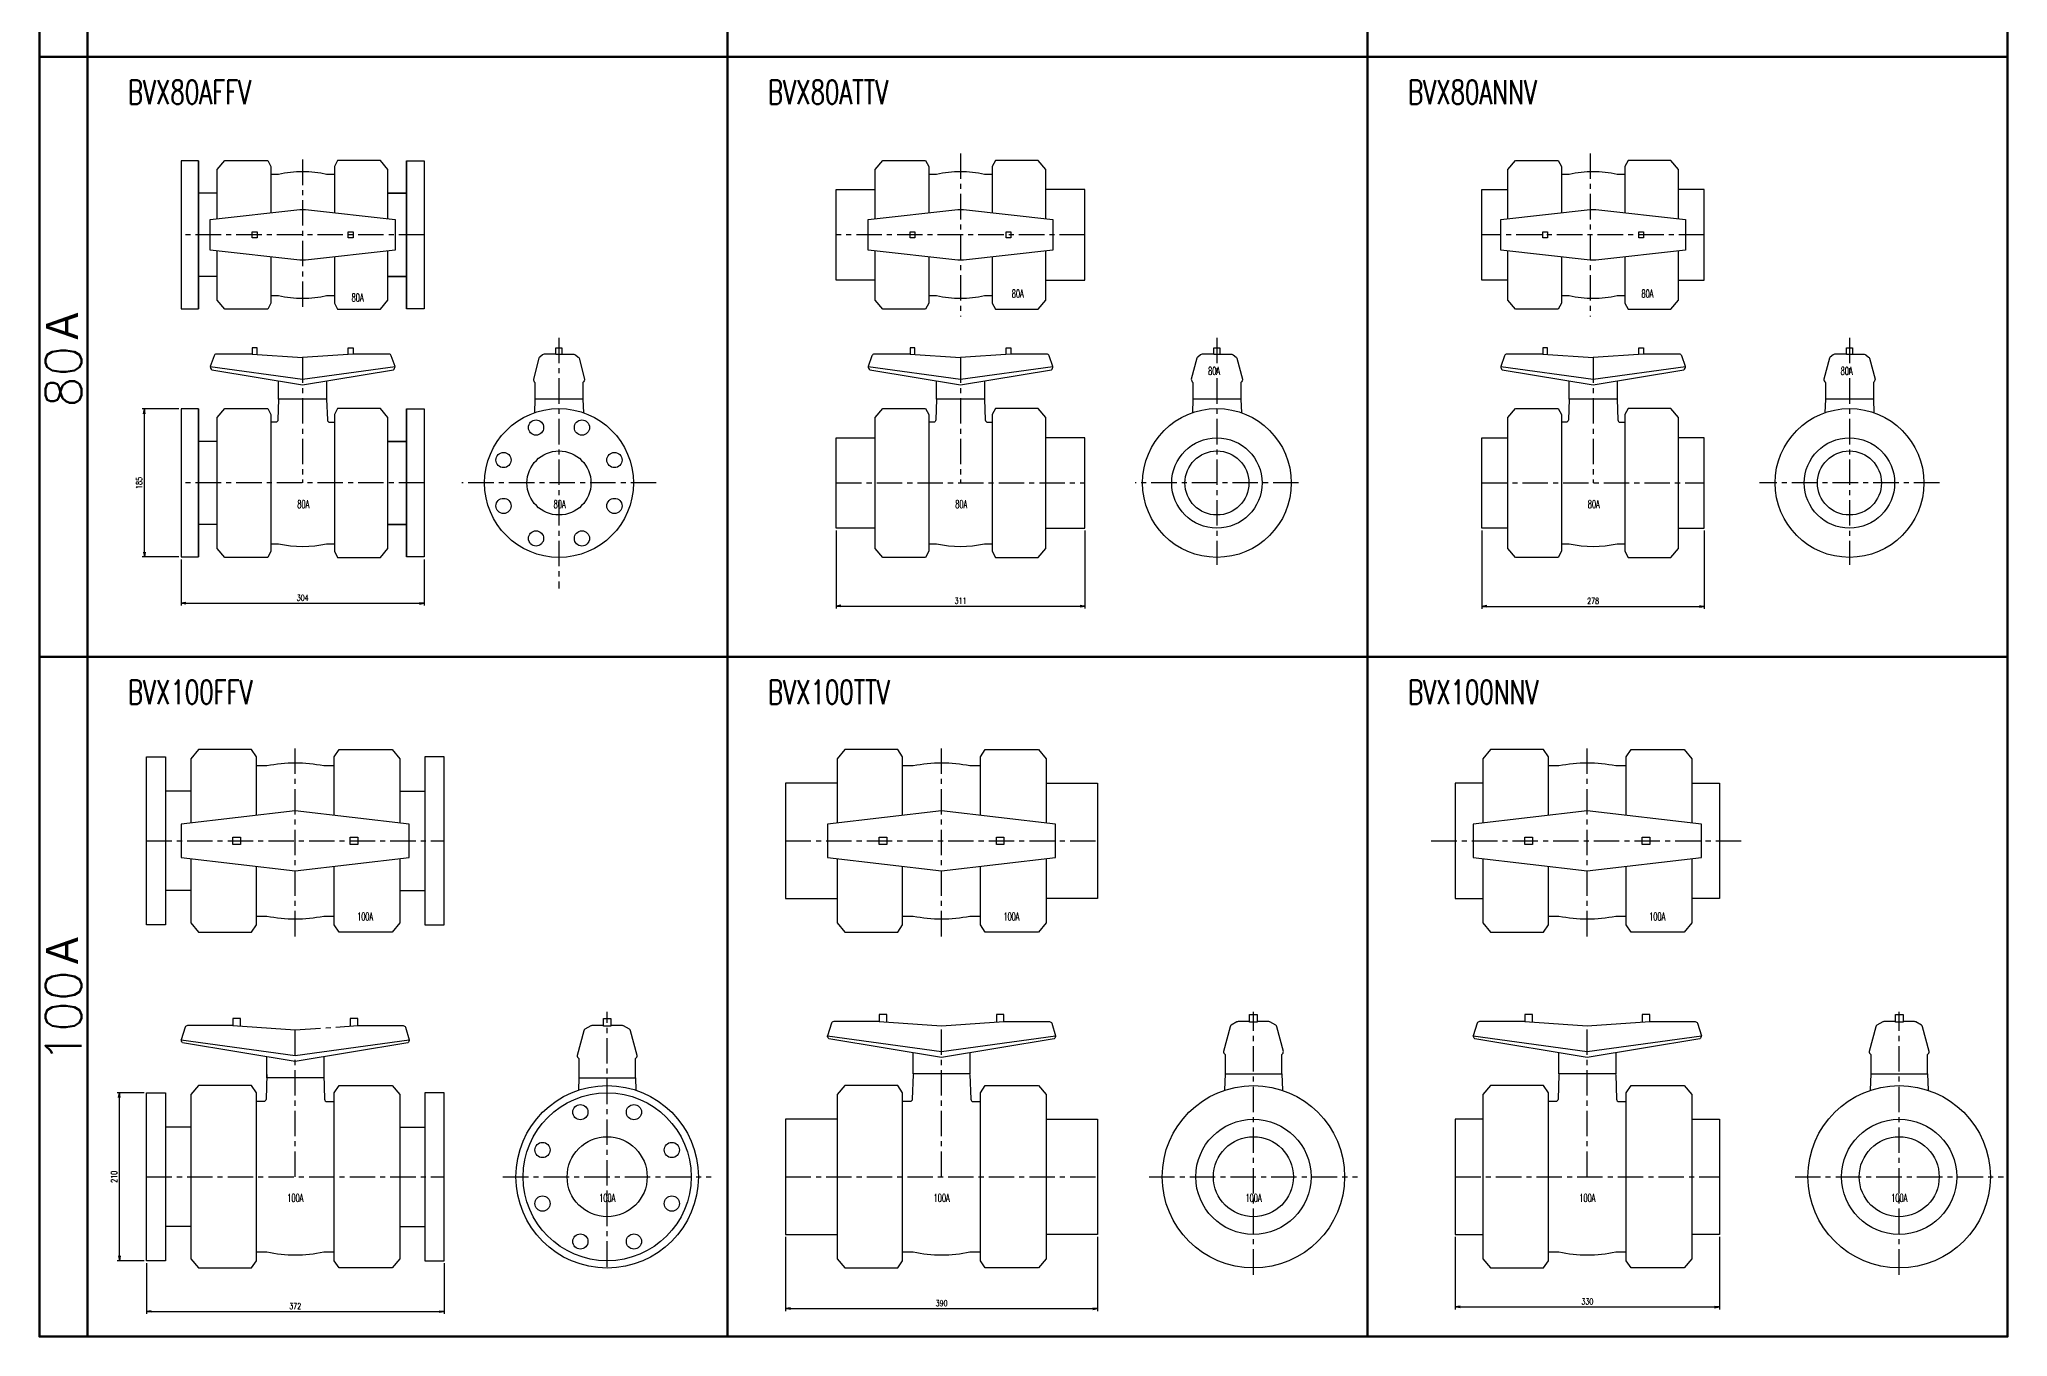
# Model space of a CAD drawing. Header units: millimetres. Extents: x 1711 to 90196, y -23291 to 8516.
# Drawn here: x 1711 to 4171, y -18404 to -16782 of the extents above; entities that cross this region are included whole.
import ezdxf

# ---------------------------------------------------------------- set-up
doc = ezdxf.new("R2010")
doc.units = ezdxf.units.MM
doc.header["$PDMODE"] = 35
doc.linetypes.add('CENTER', pattern=[50.8, 31.75, -6.35, 6.35, -6.35])
for name, color, linetype in [('CEN', 2, 'CENTER'), ('寸法', 2, 'Continuous'), ('配管-CVP', 4, 'Continuous')]:
    doc.layers.add(name, color=color, linetype=linetype)
doc.layers.add('line', color=153, linetype='Continuous', lineweight=50)
doc.styles.add('kpk', font='romans.shx', dxfattribs={"width": 0.7, "bigfont": 'extfont2.shx'})
doc.styles.get("Standard").update_dxf_attribs({"font": 'romans.shx', "bigfont": 'extfont.shx'})
doc.dimstyles.new('KPK-3', dxfattribs={"dimscale": 3, "dimtxt": 2.5, "dimasz": 2, "dimexe": 1, "dimexo": 1, "dimgap": 1, "dimtad": 3, "dimdec": 1, "dimdsep": 46, "dimtxsty": 'kpk', "dimblk": 'OPEN', "dimcen": 2.5, "dimclrd": 2, "dimclre": 2, "dimclrt": 4, "dimadec": 1, "dimazin": 2, "dimtfac": 1, "dimtdec": 1, "dimtmove": 0, "dimatfit": 2, "dimldrblk": 'OPEN', "dimfxl": 0, "dimlwd": -1, "dimlwe": -1, "dimarcsym": 0})

# ---------------------------------------------------------------- blocks, each defined once
blk = doc.blocks.new('_Open')
at = {"color": 0, "linetype": 'ByBlock', "lineweight": -2}
for p, q in [((-1, 0.17), (0, 0)), ((-1, -0.17), (0, 0)), ((0, 0), (-1, 0))]:
    blk.add_line(p, q, dxfattribs=at)
blk = doc.blocks.new('*D3319')
at = {"layer": 'Defpoints', "color": 0, "transparency": 16777216}
for p in [(1842, -17243.9), (1887.8, -17243.9), (1887.8, -17428.9)]:
    blk.add_point(p, dxfattribs=at)
at = {"layer": '寸法', "color": 2, "transparency": 16777216}
for p, q in [((1884.8, -17243.9), (1839, -17243.9)), ((1842, -17422.9), (1842, -17249.9)), ((1884.8, -17428.9), (1839, -17428.9))]:
    blk.add_line(p, q, dxfattribs=at)
at = {"layer": '寸法', "color": 2, "transparency": 16777216, "xscale": 6, "yscale": 6, "zscale": 6}
for p, rotation in [((1842, -17243.9), 90), ((1842, -17428.9), 270)]:
    blk.add_blockref('_Open', p, dxfattribs=dict(at, rotation=rotation))
at = {"layer": '寸法', "color": 4, "transparency": 16777216, "insert": (1835.3, -17336.4), "char_height": 7.5, "attachment_point": 5, "rotation": 90, "style": 'kpk', "bg_fill": 3, "box_fill_scale": 1.1, "bg_fill_color": 256, "bg_fill_true_color": 13158600, "bg_fill_transparency": 0}
blk.add_mtext('185', dxfattribs=at)
blk = doc.blocks.new('*D3320')
at = {"layer": 'Defpoints', "color": 0, "transparency": 16777216}
for p in [(1844.5, -18308.8), (2216.5, -18308.8), (2216.5, -18372.2)]:
    blk.add_point(p, dxfattribs=at)
at = {"layer": '寸法', "color": 2, "transparency": 16777216}
for p, q in [((1844.5, -18311.8), (1844.5, -18375.2)), ((2216.5, -18311.8), (2216.5, -18375.2)), ((1850.5, -18372.2), (2210.5, -18372.2))]:
    blk.add_line(p, q, dxfattribs=at)
at = {"layer": '寸法', "color": 2, "transparency": 16777216, "xscale": 6, "yscale": 6, "zscale": 6, "rotation": 180}
blk.add_blockref('_Open', (1844.5, -18372.2), dxfattribs=at)
at = {"layer": '寸法', "color": 2, "transparency": 16777216, "xscale": 6, "yscale": 6, "zscale": 6}
blk.add_blockref('_Open', (2216.5, -18372.2), dxfattribs=at)
at = {"layer": '寸法', "color": 4, "transparency": 16777216, "insert": (2030.5, -18365.4), "char_height": 7.5, "attachment_point": 5, "style": 'kpk', "bg_fill": 3, "box_fill_scale": 1.1, "bg_fill_color": 256, "bg_fill_true_color": 13158600, "bg_fill_transparency": 0}
blk.add_mtext('372', dxfattribs=at)
blk = doc.blocks.new('*D3321')
at = {"layer": 'Defpoints', "color": 0, "transparency": 16777216}
for p in [(1810.8, -18098.8), (1844.5, -18098.8), (1844.5, -18308.8)]:
    blk.add_point(p, dxfattribs=at)
at = {"layer": '寸法', "color": 2, "transparency": 16777216}
for p, q in [((1841.5, -18098.8), (1807.8, -18098.8)), ((1810.8, -18302.8), (1810.8, -18104.8)), ((1841.5, -18308.8), (1807.8, -18308.8))]:
    blk.add_line(p, q, dxfattribs=at)
at = {"layer": '寸法', "color": 2, "transparency": 16777216, "xscale": 6, "yscale": 6, "zscale": 6}
for p, rotation in [((1810.8, -18098.8), 90), ((1810.8, -18308.8), 270)]:
    blk.add_blockref('_Open', p, dxfattribs=dict(at, rotation=rotation))
at = {"layer": '寸法', "color": 4, "transparency": 16777216, "insert": (1804, -18203.8), "char_height": 7.5, "attachment_point": 5, "rotation": 90, "style": 'kpk', "bg_fill": 3, "box_fill_scale": 1.1, "bg_fill_color": 256, "bg_fill_true_color": 13158600, "bg_fill_transparency": 0}
blk.add_mtext('210', dxfattribs=at)
blk = doc.blocks.new('*D3329')
at = {"layer": 'Defpoints', "color": 0, "transparency": 16777216}
for p in [(2706.5, -17392.9), (3017.5, -17392.9), (3017.5, -17490.3)]:
    blk.add_point(p, dxfattribs=at)
at = {"layer": '寸法', "color": 2, "transparency": 16777216}
for p, q in [((2706.5, -17395.9), (2706.5, -17493.3)), ((3017.5, -17395.9), (3017.5, -17493.3)), ((2712.5, -17490.3), (3011.5, -17490.3))]:
    blk.add_line(p, q, dxfattribs=at)
at = {"layer": '寸法', "color": 2, "transparency": 16777216, "xscale": 6, "yscale": 6, "zscale": 6, "rotation": 180}
blk.add_blockref('_Open', (2706.5, -17490.3), dxfattribs=at)
at = {"layer": '寸法', "color": 2, "transparency": 16777216, "xscale": 6, "yscale": 6, "zscale": 6}
blk.add_blockref('_Open', (3017.5, -17490.3), dxfattribs=at)
at = {"layer": '寸法', "color": 4, "transparency": 16777216, "insert": (2862, -17483.6), "char_height": 7.5, "attachment_point": 5, "style": 'kpk', "bg_fill": 3, "box_fill_scale": 1.1, "bg_fill_color": 256, "bg_fill_true_color": 13158600, "bg_fill_transparency": 0}
blk.add_mtext('311', dxfattribs=at)
blk = doc.blocks.new('*D3330')
at = {"layer": 'Defpoints', "color": 0, "transparency": 16777216}
for p in [(2643.3, -18275.8), (3033.3, -18275.8), (3033.3, -18368.6)]:
    blk.add_point(p, dxfattribs=at)
at = {"layer": '寸法', "color": 2, "transparency": 16777216}
for p, q in [((2643.3, -18278.8), (2643.3, -18371.6)), ((3033.3, -18278.8), (3033.3, -18371.6)), ((2649.3, -18368.6), (3027.3, -18368.6))]:
    blk.add_line(p, q, dxfattribs=at)
at = {"layer": '寸法', "color": 2, "transparency": 16777216, "xscale": 6, "yscale": 6, "zscale": 6, "rotation": 180}
blk.add_blockref('_Open', (2643.3, -18368.6), dxfattribs=at)
at = {"layer": '寸法', "color": 2, "transparency": 16777216, "xscale": 6, "yscale": 6, "zscale": 6}
blk.add_blockref('_Open', (3033.3, -18368.6), dxfattribs=at)
at = {"layer": '寸法', "color": 4, "transparency": 16777216, "insert": (2838.3, -18361.9), "char_height": 7.5, "attachment_point": 5, "style": 'kpk', "bg_fill": 3, "box_fill_scale": 1.1, "bg_fill_color": 256, "bg_fill_true_color": 13158600, "bg_fill_transparency": 0}
blk.add_mtext('390', dxfattribs=at)
blk = doc.blocks.new('*D3338')
at = {"layer": 'Defpoints', "color": 0, "transparency": 16777216}
for p in [(3513.6, -17392.9), (3791.6, -17392.9), (3791.6, -17490.7)]:
    blk.add_point(p, dxfattribs=at)
at = {"layer": '寸法', "color": 2, "transparency": 16777216}
for p, q in [((3513.6, -17395.9), (3513.6, -17493.7)), ((3791.6, -17395.9), (3791.6, -17493.7)), ((3519.6, -17490.7), (3785.6, -17490.7))]:
    blk.add_line(p, q, dxfattribs=at)
at = {"layer": '寸法', "color": 2, "transparency": 16777216, "xscale": 6, "yscale": 6, "zscale": 6, "rotation": 180}
blk.add_blockref('_Open', (3513.6, -17490.7), dxfattribs=at)
at = {"layer": '寸法', "color": 2, "transparency": 16777216, "xscale": 6, "yscale": 6, "zscale": 6}
blk.add_blockref('_Open', (3791.6, -17490.7), dxfattribs=at)
at = {"layer": '寸法', "color": 4, "transparency": 16777216, "insert": (3652.6, -17483.9), "char_height": 7.5, "attachment_point": 5, "style": 'kpk', "bg_fill": 3, "box_fill_scale": 1.1, "bg_fill_color": 256, "bg_fill_true_color": 13158600, "bg_fill_transparency": 0}
blk.add_mtext('278', dxfattribs=at)
blk = doc.blocks.new('*D3339')
at = {"layer": 'Defpoints', "color": 0, "transparency": 16777216}
for p in [(3480.4, -18275.8), (3810.4, -18275.8), (3810.4, -18366.5)]:
    blk.add_point(p, dxfattribs=at)
at = {"layer": '寸法', "color": 2, "transparency": 16777216}
for p, q in [((3480.4, -18278.8), (3480.4, -18369.5)), ((3810.4, -18278.8), (3810.4, -18369.5)), ((3486.4, -18366.5), (3804.4, -18366.5))]:
    blk.add_line(p, q, dxfattribs=at)
at = {"layer": '寸法', "color": 2, "transparency": 16777216, "xscale": 6, "yscale": 6, "zscale": 6, "rotation": 180}
blk.add_blockref('_Open', (3480.4, -18366.5), dxfattribs=at)
at = {"layer": '寸法', "color": 2, "transparency": 16777216, "xscale": 6, "yscale": 6, "zscale": 6}
blk.add_blockref('_Open', (3810.4, -18366.5), dxfattribs=at)
at = {"layer": '寸法', "color": 4, "transparency": 16777216, "insert": (3645.4, -18359.7), "char_height": 7.5, "attachment_point": 5, "style": 'kpk', "bg_fill": 3, "box_fill_scale": 1.1, "bg_fill_color": 256, "bg_fill_true_color": 13158600, "bg_fill_transparency": 0}
blk.add_mtext('330', dxfattribs=at)
blk = doc.blocks.new('A$Cd67566da')
at = {"layer": 'line'}
for p, q in [((60, 0), (60, -6710)), ((860, -100), (860, -6710)), ((1660, -100), (1660, -6710)), ((0, -5110), (2460, -5110)), ((0, -5860), (2460, -5860))]:
    blk.add_line(p, q, dxfattribs=at)
blk.add_lwpolyline([(0, 0), (2460, 0), (2460, -6710), (0, -6710), (0, 0), (60, -160)], dxfattribs=at)
at = {"layer": 'line', "char_height": 30, "attachment_point": 4}
for s, insert in [('{\\W0.7;BVX80AFFV}', (110.7, -5154.1)), ('{\\W0.7;BVX80ATTV}', (910.7, -5154.1)), ('{\\W0.7;BVX80ANNV}', (1710.7, -5154.1)), ('{\\W0.7;BVX100FFV}', (110.7, -5904.1)), ('{\\W0.7;BVX100TTV}', (910.7, -5904.1)), ('{\\W0.7;BVX100NNV}', (1710.7, -5904.1))]:
    blk.add_mtext(s, dxfattribs=dict(at, insert=insert))
at = {"layer": 'line', "char_height": 45, "attachment_point": 5, "rotation": 90}
for s, insert in [('80Ａ', (30, -5485)), ('100Ａ', (30, -6285))]:
    blk.add_mtext(s, dxfattribs=dict(at, insert=insert))
blk = doc.blocks.new('*D3173')
at = {"layer": 'Defpoints', "color": 0, "linetype": 'ByBlock', "transparency": 16777216}
for p in [(1887.8, -17428.9), (2191.8, -17428.9), (2191.8, -17486.7)]:
    blk.add_point(p, dxfattribs=at)
at = {"layer": '寸法', "color": 2, "transparency": 16777216}
for p, q in [((1887.8, -17431.9), (1887.8, -17489.7)), ((2191.8, -17431.9), (2191.8, -17489.7)), ((1893.8, -17486.7), (2185.8, -17486.7))]:
    blk.add_line(p, q, dxfattribs=at)
at = {"layer": '寸法', "color": 2, "linetype": 'ByBlock', "transparency": 16777216, "xscale": 6, "yscale": 6, "zscale": 6, "rotation": 180}
blk.add_blockref('_Open', (1887.8, -17486.7), dxfattribs=at)
at = {"layer": '寸法', "color": 2, "linetype": 'ByBlock', "transparency": 16777216, "xscale": 6, "yscale": 6, "zscale": 6}
blk.add_blockref('_Open', (2191.8, -17486.7), dxfattribs=at)
at = {"layer": '寸法', "color": 4, "linetype": 'ByBlock', "transparency": 16777216, "insert": (2039.8, -17479.9), "char_height": 7.5, "attachment_point": 5, "style": 'kpk', "bg_fill": 3, "box_fill_scale": 1.1, "bg_fill_color": 256, "bg_fill_true_color": 13158600, "bg_fill_transparency": 0}
blk.add_mtext('304', dxfattribs=at)

msp = doc.modelspace()

# ---------------------------------------------------------------- linework, layer by layer
at = {"layer": 'CEN'}
for p, q in [((2862.0485, -16924.2927), (2862.0485, -17128.1327)), ((3649.0191, -16924.2927), (3649.0191, -17128.1327)), ((2039.753, -16932.1327), (2039.753, -17120.2927)), ((2191.753, -17026.2127), (1887.753, -17026.2127)), ((3017.5485, -17026.2127), (2706.5485, -17026.2127)), ((3791.5982, -17026.2127), (3513.5982, -17026.2127)), ((2360.1319, -17154.7554), (2360.1319, -17468.3554)), ((3182.4274, -17154.7554), (3182.4274, -17438.8897)), ((3972.9771, -17154.7554), (3972.9771, -17438.8897)), ((2039.753, -17179.6148), (2039.753, -17336.4148)), ((2862.0485, -17179.6148), (2862.0485, -17336.4148)), ((3652.5982, -17179.6148), (3652.5982, -17336.4148)), ((2191.753, -17336.4148), (1887.753, -17336.4148)), ((2481.7319, -17336.4148), (2238.5319, -17336.4148)), ((2706.5485, -17336.4148), (3017.5485, -17336.4148)), ((3284.5714, -17336.4148), (3080.2834, -17336.4148)), ((3513.5982, -17336.4148), (3791.5982, -17336.4148)), ((4085.3355, -17336.4148), (3860.6187, -17336.4148)), ((2030.5351, -17903.2166), (2030.5351, -17664.3228)), ((2838.2757, -17903.2166), (2838.2757, -17664.3228)), ((3645.3714, -17903.2166), (3645.3714, -17664.3228)), ((1844.5351, -17783.7697), (2216.5351, -17783.7697)), ((2643.2757, -17783.7697), (3033.2757, -17783.7697)), ((3450.3714, -17783.7697), (3840.3714, -17783.7697)), ((2420.3305, -18316.1551), (2420.3305, -17997.3906)), ((3228.0712, -18326.1551), (3228.0712, -17997.3906)), ((4035.1668, -18326.1551), (4035.1668, -17997.3906)), ((2838.2757, -18203.7697), (2838.2757, -18014.9641)), ((3645.3714, -18203.7697), (3645.3714, -18014.9641)), ((1844.5351, -18203.7697), (2216.5351, -18203.7697)), ((2290.1305, -18203.7697), (2550.5305, -18203.7697)), ((2643.2757, -18203.7697), (3033.2757, -18203.7697)), ((3097.8712, -18203.7697), (3358.2712, -18203.7697)), ((3480.3714, -18203.7697), (3810.3714, -18203.7697)), ((3904.9668, -18203.7697), (4165.3668, -18203.7697))]:
    msp.add_line(p, q, dxfattribs=at)
msp.add_lwpolyline([(2030.5351, -18203.7697), (2030.5351, -18020.0052), (2108.5351, -18014.8108), (2108.5351, -18005.8108), (2099.0351, -18005.8108), (2099.0351, -18015.4435)], dxfattribs=at)
at = {"layer": '配管-CVP', "color": 0, "linetype": 'ByBlock'}
for p, q in [((1982.753, -17167.4148), (1976.753, -17167.4148)), ((1976.753, -17167.4148), (1976.753, -17175.4148)), ((1982.753, -17175.8148), (1982.753, -17167.4148)), ((2805.0485, -17167.4148), (2799.0485, -17167.4148)), ((2799.0485, -17167.4148), (2799.0485, -17175.4148)), ((2805.0485, -17175.8148), (2805.0485, -17167.4148)), ((3595.5982, -17167.4148), (3589.5982, -17167.4148)), ((3589.5982, -17167.4148), (3589.5982, -17175.4148)), ((3595.5982, -17175.8148), (3595.5982, -17167.4148)), ((1976.753, -17175.4148), (2039.753, -17179.6148)), ((2799.0485, -17175.4148), (2862.0485, -17179.6148)), ((3589.5982, -17175.4148), (3652.5982, -17179.6148)), ((2916.2757, -18000.7697), (2906.7757, -18000.7697)), ((2906.7757, -18000.7697), (2906.7757, -18010.4023)), ((2916.2757, -18009.7697), (2916.2757, -18000.7697)), ((3723.3714, -18000.7697), (3713.8714, -18000.7697)), ((3713.8714, -18000.7697), (3713.8714, -18010.4023)), ((3723.3714, -18009.7697), (3723.3714, -18000.7697)), ((2838.2757, -18014.9641), (2916.2757, -18009.7697)), ((3645.3714, -18014.9641), (3723.3714, -18009.7697))]:
    msp.add_line(p, q, dxfattribs=at)
for points in [[(1909.753, -16933.7127), (1909.753, -17118.7127), (1909.753, -16933.7127), (1887.753, -16933.7127), (1887.753, -17118.7127), (1909.753, -17118.7127)], [(1933.103, -17006.2166), (1933.103, -16944.4792), (1942.6325, -16933.2127), (1996.103, -16933.2127), (2000.103, -16940.7752), (2000.103, -16998.6755)], [(2146.403, -17006.2166), (2146.403, -16944.4792), (2136.8735, -16933.2127), (2083.403, -16933.2127), (2079.403, -16940.7752), (2079.403, -16998.6755)], [(2169.753, -16933.7127), (2169.753, -17118.7127), (2169.753, -16933.7127), (2191.753, -16933.7127), (2191.753, -17118.7127), (2169.753, -17118.7127)], [(2755.3985, -17006.2166), (2755.3985, -16944.4792), (2764.928, -16933.2127), (2818.3985, -16933.2127), (2822.3985, -16940.7752), (2822.3985, -16998.6755)], [(2968.6985, -17006.2166), (2968.6985, -16944.4792), (2959.169, -16933.2127), (2905.6985, -16933.2127), (2901.6985, -16940.7752), (2901.6985, -16998.6755)], [(3545.9482, -17006.2166), (3545.9482, -16944.4792), (3555.4777, -16933.2127), (3608.9482, -16933.2127), (3612.9482, -16940.7752), (3612.9482, -16998.6755)], [(3759.2482, -17006.2166), (3759.2482, -16944.4792), (3749.7187, -16933.2127), (3696.2482, -16933.2127), (3692.2482, -16940.7752), (3692.2482, -16998.6755)], [(2755.0485, -17082.7127), (2706.5485, -17082.7127), (2706.5485, -16969.7127), (2755.0485, -16969.7127)], [(2969.0485, -17082.7127), (3017.5485, -17082.7127), (3017.5485, -16969.7127), (2969.0485, -16969.7127)], [(3545.5982, -17082.7127), (3513.5982, -17082.7127), (3513.5982, -16969.7127), (3545.5982, -16969.7127)], [(3759.5982, -17082.7127), (3791.5982, -17082.7127), (3791.5982, -16969.7127), (3759.5982, -16969.7127)], [(1933.103, -16974.2127), (1909.753, -16974.2127)], [(2000.103, -17053.7499), (2000.103, -17111.6502), (1996.103, -17119.2127), (1942.6325, -17119.2127), (1933.103, -17107.9462), (1933.103, -17046.2088)], [(2079.403, -17053.7499), (2079.403, -17111.6502), (2083.403, -17119.2127), (2136.8735, -17119.2127), (2146.403, -17107.9462), (2146.403, -17046.2088)], [(2822.3985, -17053.7499), (2822.3985, -17111.6502), (2818.3985, -17119.2127), (2764.928, -17119.2127), (2755.3985, -17107.9462), (2755.3985, -17046.2088)], [(2901.6985, -17053.7499), (2901.6985, -17111.6502), (2905.6985, -17119.2127), (2959.169, -17119.2127), (2968.6985, -17107.9462), (2968.6985, -17046.2088)], [(3612.9482, -17053.7499), (3612.9482, -17111.6502), (3608.9482, -17119.2127), (3555.4777, -17119.2127), (3545.9482, -17107.9462), (3545.9482, -17046.2088)], [(3692.2482, -17053.7499), (3692.2482, -17111.6502), (3696.2482, -17119.2127), (3749.7187, -17119.2127), (3759.2482, -17107.9462), (3759.2482, -17046.2088)], [(1933.103, -17078.2127), (1909.753, -17078.2127)], [(2096.753, -17175.8148), (2096.753, -17167.4148), (2102.753, -17167.4148), (2102.753, -17175.4148)], [(2919.0485, -17175.8148), (2919.0485, -17167.4148), (2925.0485, -17167.4148), (2925.0485, -17175.4148)], [(3709.5982, -17175.8148), (3709.5982, -17167.4148), (3715.5982, -17167.4148), (3715.5982, -17175.4148)], [(1924.253, -17190.8095), (2039.753, -17206.6148), (2155.253, -17190.8095)], [(2746.5485, -17190.8095), (2862.0485, -17206.6148), (2977.5485, -17190.8095)], [(3537.0982, -17190.8095), (3652.5982, -17206.6148), (3768.0982, -17190.8095)], [(2069.753, -17208.7291), (2069.753, -17231.6148), (2009.753, -17231.6148), (2009.753, -17208.7291)], [(2892.0485, -17208.7291), (2892.0485, -17231.6148), (2832.0485, -17231.6148), (2832.0485, -17208.7291)], [(3682.5982, -17208.7291), (3682.5982, -17231.6148), (3622.5982, -17231.6148), (3622.5982, -17208.7291)], [(1909.753, -17243.9148), (1909.753, -17428.9148), (1909.753, -17243.9148), (1887.753, -17243.9148), (1887.753, -17428.9148), (1909.753, -17428.9148)], [(2169.753, -17243.9148), (2169.753, -17428.9148), (2169.753, -17243.9148), (2191.753, -17243.9148), (2191.753, -17428.9148), (2169.753, -17428.9148)], [(2390.1319, -17231.6148), (2390.6941, -17248.5138)], [(3212.4274, -17231.6148), (3212.9896, -17248.5138)], [(4002.9771, -17231.6148), (4003.5393, -17248.5138)], [(1933.103, -17284.4148), (1909.753, -17284.4148)], [(2755.0485, -17392.9148), (2706.5485, -17392.9148), (2706.5485, -17279.9148), (2755.0485, -17279.9148)], [(2969.0485, -17392.9148), (3017.5485, -17392.9148), (3017.5485, -17279.9148), (2969.0485, -17279.9148)], [(3545.5982, -17392.9148), (3513.5982, -17392.9148), (3513.5982, -17279.9148), (3545.5982, -17279.9148)], [(3759.5982, -17392.9148), (3791.5982, -17392.9148), (3791.5982, -17279.9148), (3759.5982, -17279.9148)], [(1933.103, -17388.4148), (1909.753, -17388.4148)], [(1981.8851, -17751.9028), (1981.8851, -17678.777), (1975.8551, -17669.7697), (1909.4525, -17669.7697), (1899.8851, -17681.081), (1899.8851, -17761.3976)], [(2079.1851, -17751.9028), (2079.1851, -17678.777), (2085.2151, -17669.7697), (2151.6177, -17669.7697), (2161.1851, -17681.081), (2161.1851, -17761.3976)], [(2789.6257, -17751.9028), (2789.6257, -17678.777), (2783.5957, -17669.7697), (2717.1932, -17669.7697), (2707.6257, -17681.081), (2707.6257, -17761.3976)], [(2886.9257, -17751.9028), (2886.9257, -17678.777), (2892.9558, -17669.7697), (2959.3583, -17669.7697), (2968.9257, -17681.081), (2968.9257, -17761.3976)], [(3596.7214, -17751.9028), (3596.7214, -17678.777), (3590.6913, -17669.7697), (3524.2888, -17669.7697), (3514.7214, -17681.081), (3514.7214, -17761.3976)], [(3694.0214, -17751.9028), (3694.0214, -17678.777), (3700.0514, -17669.7697), (3766.4539, -17669.7697), (3776.0214, -17681.081), (3776.0214, -17761.3976)], [(2707.6257, -17711.7697), (2643.2757, -17711.7697), (2643.2757, -17855.7697), (2707.6257, -17855.7697)], [(2968.9257, -17711.7697), (3033.2757, -17711.7697), (3033.2757, -17855.7697), (2968.9257, -17855.7697)], [(3514.7214, -17711.7697), (3480.3714, -17711.7697), (3480.3714, -17855.7697), (3514.7214, -17855.7697)], [(3776.0214, -17711.7697), (3810.3714, -17711.7697), (3810.3714, -17855.7697), (3776.0214, -17855.7697)], [(1899.8851, -17721.7697), (1868.5351, -17721.7697)], [(2161.1851, -17721.7697), (2192.5351, -17721.7697)], [(1899.8851, -17806.1418), (1899.8851, -17886.4584), (1909.4525, -17897.7697), (1975.8551, -17897.7697), (1981.8851, -17888.7623), (1981.8851, -17815.6365)], [(2161.1851, -17806.1418), (2161.1851, -17886.4584), (2151.6177, -17897.7697), (2085.2151, -17897.7697), (2079.1851, -17888.7623), (2079.1851, -17815.6365)], [(2707.6257, -17806.1418), (2707.6257, -17886.4584), (2717.1932, -17897.7697), (2783.5957, -17897.7697), (2789.6257, -17888.7623), (2789.6257, -17815.6365)], [(2968.9257, -17806.1418), (2968.9257, -17886.4584), (2959.3583, -17897.7697), (2892.9558, -17897.7697), (2886.9257, -17888.7623), (2886.9257, -17815.6365)], [(3514.7214, -17806.1418), (3514.7214, -17886.4584), (3524.2888, -17897.7697), (3590.6913, -17897.7697), (3596.7214, -17888.7623), (3596.7214, -17815.6365)], [(3776.0214, -17806.1418), (3776.0214, -17886.4584), (3766.4539, -17897.7697), (3700.0514, -17897.7697), (3694.0214, -17888.7623), (3694.0214, -17815.6365)], [(1899.8851, -17845.7697), (1868.5351, -17845.7697)], [(2161.1851, -17845.7697), (2192.5351, -17845.7697)], [(1962.0351, -18015.4435), (1962.0351, -18005.8108), (1952.5351, -18005.8108), (1952.5351, -18014.8108), (2030.5351, -18020.0052)], [(2769.7757, -18010.4023), (2769.7757, -18000.7697), (2760.2757, -18000.7697), (2760.2757, -18009.7697), (2838.2757, -18014.9641)], [(3576.8714, -18010.4023), (3576.8714, -18000.7697), (3567.3714, -18000.7697), (3567.3714, -18009.7697), (3645.3714, -18014.9641)], [(2066.0351, -18053.8341), (2066.0351, -18080.0052), (1995.0351, -18080.0052), (1995.0351, -18053.8341)], [(2873.7757, -18048.793), (2873.7757, -18074.9641), (2802.7757, -18074.9641), (2802.7757, -18048.793)], [(3680.8714, -18048.793), (3680.8714, -18074.9641), (3609.8714, -18074.9641), (3609.8714, -18048.793)], [(2384.8587, -18080.0052), (2384.3157, -18095.5554)], [(2455.8024, -18080.0052), (2456.3454, -18095.5554)], [(3192.5993, -18074.9641), (3191.8782, -18095.6148)], [(3263.543, -18074.9641), (3264.2642, -18095.6148)], [(3999.6949, -18074.9641), (3998.9738, -18095.6148)], [(4070.6387, -18074.9641), (4071.3598, -18095.6148)], [(1899.8851, -18141.7697), (1868.5351, -18141.7697)], [(2161.1851, -18141.7697), (2192.5351, -18141.7697)], [(2707.6257, -18131.7697), (2643.2757, -18131.7697), (2643.2757, -18275.7697), (2707.6257, -18275.7697)], [(2968.9257, -18131.7697), (3033.2757, -18131.7697), (3033.2757, -18275.7697), (2968.9257, -18275.7697)], [(3514.7214, -18131.7697), (3480.3714, -18131.7697), (3480.3714, -18275.7697), (3514.7214, -18275.7697)], [(3776.0214, -18131.7697), (3810.3714, -18131.7697), (3810.3714, -18275.7697), (3776.0214, -18275.7697)], [(1899.8851, -18265.7697), (1868.5351, -18265.7697)], [(2161.1851, -18265.7697), (2192.5351, -18265.7697)]]:
    msp.add_lwpolyline(points, dxfattribs=at)
for points in [[(2000.103, -16950.2127), (2009.753, -16950.2127, -0.108401889), (2069.753, -16950.2127), (2079.403, -16950.2127)], [(2822.3985, -16950.2127), (2832.0485, -16950.2127, -0.108401889), (2892.0485, -16950.2127), (2901.6985, -16950.2127)], [(3612.9482, -16950.2127), (3622.5982, -16950.2127, -0.108401889), (3682.5982, -16950.2127), (3692.2482, -16950.2127)], [(2000.103, -17102.2127), (2009.753, -17102.2127, 0.108401889), (2069.753, -17102.2127), (2079.403, -17102.2127)], [(2822.3985, -17102.2127), (2832.0485, -17102.2127, 0.108401889), (2892.0485, -17102.2127), (2901.6985, -17102.2127)], [(3612.9482, -17102.2127), (3622.5982, -17102.2127, 0.108401889), (3682.5982, -17102.2127), (3692.2482, -17102.2127)], [(1976.753, -17175.4148), (1931.8669, -17175.4148, 0.31693043), (1929.0418, -17177.4054), (1924.253, -17190.8095, 0.236790192), (1926.2639, -17194.8177), (2039.753, -17213.7278), (2153.242, -17194.8177, 0.236790192), (2155.253, -17190.8095), (2150.4642, -17177.4054, 0.31693043), (2147.6391, -17175.4148), (2102.753, -17175.4148), (2039.753, -17179.6148)], [(2356.3819, -17175.4148), (2341.5641, -17175.4148, 0.173327684), (2339.6626, -17176.0943), (2336.113, -17179.003, 0.156895351), (2335.1167, -17180.547), (2328.1319, -17206.6148, 0.236067977), (2330.1319, -17210.6148), (2330.1319, -17231.6148)], [(2363.8819, -17175.4148), (2378.6997, -17175.4148, -0.173327684), (2380.6012, -17176.0943), (2384.1507, -17179.003, -0.156895351), (2385.147, -17180.547), (2392.1319, -17206.6148, -0.236067977), (2390.1319, -17210.6148), (2390.1319, -17231.6148), (2330.1319, -17231.6148), (2329.5673, -17248.5808)], [(2799.0485, -17175.4148), (2754.1624, -17175.4148, 0.31693043), (2751.3373, -17177.4054), (2746.5485, -17190.8095, 0.236790192), (2748.5594, -17194.8177), (2862.0485, -17213.7278), (2975.5375, -17194.8177, 0.236790192), (2977.5485, -17190.8095), (2972.7597, -17177.4054, 0.31693043), (2969.9346, -17175.4148), (2925.0485, -17175.4148), (2862.0485, -17179.6148)], [(3178.6774, -17175.4148), (3163.8596, -17175.4148, 0.173327684), (3161.9581, -17176.0943), (3158.4085, -17179.003, 0.156895351), (3157.4122, -17180.547), (3150.4274, -17206.6148, 0.236067977), (3152.4274, -17210.6148), (3152.4274, -17231.6148)], [(3186.1774, -17175.4148), (3200.9952, -17175.4148, -0.173327684), (3202.8967, -17176.0943), (3206.4463, -17179.003, -0.156895351), (3207.4425, -17180.547), (3214.4274, -17206.6148, -0.236067977), (3212.4274, -17210.6148), (3212.4274, -17231.6148), (3152.4274, -17231.6148), (3151.8629, -17248.5808)], [(3589.5982, -17175.4148), (3544.7121, -17175.4148, 0.31693043), (3541.887, -17177.4054), (3537.0982, -17190.8095, 0.236790192), (3539.1092, -17194.8177), (3652.5982, -17213.7278), (3766.0873, -17194.8177, 0.236790192), (3768.0982, -17190.8095), (3763.3094, -17177.4054, 0.31693043), (3760.4843, -17175.4148), (3715.5982, -17175.4148), (3652.5982, -17179.6148)], [(3969.2271, -17175.4148), (3954.4093, -17175.4148, 0.173327684), (3952.5078, -17176.0943), (3948.9582, -17179.003, 0.156895351), (3947.9619, -17180.547), (3940.9771, -17206.6148, 0.236067977), (3942.9771, -17210.6148), (3942.9771, -17231.6148)], [(3976.7271, -17175.4148), (3991.5449, -17175.4148, -0.173327684), (3993.4464, -17176.0943), (3996.996, -17179.003, -0.156895351), (3997.9923, -17180.547), (4004.9771, -17206.6148, -0.236067977), (4002.9771, -17210.6148), (4002.9771, -17231.6148), (3942.9771, -17231.6148), (3942.4126, -17248.5808)], [(2009.753, -17231.6148), (2008.8763, -17257.5195, -0.404026219), (2005.8781, -17260.4148), (2000.103, -17260.4148)], [(2069.753, -17231.6148), (2070.6297, -17257.5195, 0.404026219), (2073.6278, -17260.4148), (2079.403, -17260.4148)], [(2832.0485, -17231.6148), (2831.1718, -17257.5195, -0.404026219), (2828.1736, -17260.4148), (2822.3985, -17260.4148)], [(2892.0485, -17231.6148), (2892.9252, -17257.5195, 0.404026219), (2895.9233, -17260.4148), (2901.6985, -17260.4148)], [(3622.5982, -17231.6148), (3621.7215, -17257.5195, -0.404026219), (3618.7234, -17260.4148), (3612.9482, -17260.4148)], [(3682.5982, -17231.6148), (3683.4749, -17257.5195, 0.404026219), (3686.4731, -17260.4148), (3692.2482, -17260.4148)], [(2000.103, -17412.4148), (2009.753, -17412.4148, 0.108401889), (2069.753, -17412.4148), (2079.403, -17412.4148)], [(2822.3985, -17412.4148), (2832.0485, -17412.4148, 0.108401889), (2892.0485, -17412.4148), (2901.6985, -17412.4148)], [(3612.9482, -17412.4148), (3622.5982, -17412.4148, 0.108401889), (3682.5982, -17412.4148), (3692.2482, -17412.4148)], [(1981.8851, -17689.7697), (1995.0351, -17689.7697, -0.102494083), (2066.0351, -17689.7697), (2079.1851, -17689.7697)], [(2789.6257, -17689.7697), (2802.7757, -17689.7697, -0.102494083), (2873.7757, -17689.7697), (2886.9257, -17689.7697)], [(3596.7214, -17689.7697), (3609.8714, -17689.7697, -0.102494083), (3680.8714, -17689.7697), (3694.0214, -17689.7697)], [(1981.8851, -17877.7697), (1995.0351, -17877.7697, 0.102494083), (2066.0351, -17877.7697), (2079.1851, -17877.7697)], [(2789.6257, -17877.7697), (2802.7757, -17877.7697, 0.102494083), (2873.7757, -17877.7697), (2886.9257, -17877.7697)], [(3596.7214, -17877.7697), (3609.8714, -17877.7697, 0.102494083), (3680.8714, -17877.7697), (3694.0214, -17877.7697)], [(2108.5351, -18014.8108), (2165.326, -18014.8108, -0.328459682), (2168.1908, -18016.9203), (2173.0351, -18032.5052, -0.218410087), (2171.2968, -18036.2949), (2030.5351, -18059.7493), (1889.7734, -18036.2949, -0.218410087), (1888.0351, -18032.5052), (2030.5351, -18052.0052), (2173.0351, -18032.5052)], [(1952.5351, -18014.8108), (1895.7442, -18014.8108, 0.328459682), (1892.8794, -18016.9203), (1888.0351, -18032.5052)], [(2415.5805, -18014.8152), (2401.2316, -18014.8152, 0.131209368), (2399.7361, -18015.2146), (2392.4848, -18019.3843, 0.199365247), (2391.0825, -18021.2085), (2382.8305, -18052.0052, 0.236067977), (2384.8305, -18056.0052), (2384.8305, -18080.0052), (2455.8305, -18080.0052), (2455.8305, -18056.0052)], [(2455.8305, -18056.0052, 0.236067977), (2457.8305, -18052.0052), (2449.5786, -18021.2085, 0.199365247), (2448.1763, -18019.3843), (2440.925, -18015.2146, 0.131209368), (2439.4295, -18014.8152), (2425.0805, -18014.8152)], [(2916.2757, -18009.7697), (2973.0666, -18009.7697, -0.328459682), (2975.9314, -18011.8792), (2980.7757, -18027.4641, -0.218410087), (2979.0374, -18031.2537), (2838.2757, -18054.7082), (2697.514, -18031.2537, -0.218410087), (2695.7757, -18027.4641), (2838.2757, -18046.9641), (2980.7757, -18027.4641)], [(2760.2757, -18009.7697), (2703.4848, -18009.7697, 0.328459682), (2700.62, -18011.8792), (2695.7757, -18027.4641)], [(3223.3212, -18009.7741), (3208.9722, -18009.7741, 0.131209368), (3207.4767, -18010.1734), (3200.2254, -18014.3431, 0.199365247), (3198.8231, -18016.1674), (3190.5712, -18046.9641, 0.236067977), (3192.5712, -18050.9641)], [(3192.5712, -18050.9641), (3192.5712, -18074.9641), (3263.5712, -18074.9641), (3263.5712, -18050.9641, 0.236067977), (3265.5712, -18046.9641), (3257.3192, -18016.1674, 0.199365247), (3255.9169, -18014.3431), (3248.6656, -18010.1734, 0.131209368), (3247.1701, -18009.7741), (3232.8212, -18009.7741)], [(3723.3714, -18009.7697), (3780.1623, -18009.7697, -0.328459682), (3783.0271, -18011.8792), (3787.8714, -18027.4641, -0.218410087), (3786.1331, -18031.2537), (3645.3714, -18054.7082), (3504.6097, -18031.2537, -0.218410087), (3502.8714, -18027.4641), (3645.3714, -18046.9641), (3787.8714, -18027.4641)], [(3567.3714, -18009.7697), (3510.5805, -18009.7697, 0.328459682), (3507.7157, -18011.8792), (3502.8714, -18027.4641)], [(4030.4168, -18009.7741), (4016.0679, -18009.7741, 0.131209368), (4014.5724, -18010.1734), (4007.3211, -18014.3431, 0.199365247), (4005.9188, -18016.1674), (3997.6668, -18046.9641, 0.236067977), (3999.6668, -18050.9641), (3999.6668, -18074.9641), (4070.6668, -18074.9641), (4070.6668, -18050.9641)], [(4070.6668, -18050.9641, 0.236067977), (4072.6668, -18046.9641), (4064.4148, -18016.1674, 0.199365247), (4063.0125, -18014.3431), (4055.7612, -18010.1734, 0.131209368), (4054.2658, -18009.7741), (4039.9168, -18009.7741)], [(1995.0351, -18075.7697), (1993.9489, -18106.8744, -0.404026226), (1990.9507, -18109.7697), (1981.8851, -18109.7697)], [(2066.0351, -18075.7697), (2067.1213, -18106.8744, 0.404026226), (2070.1195, -18109.7697), (2079.1851, -18109.7697)], [(2802.7757, -18075.7697), (2801.6895, -18106.8744, -0.404026226), (2798.6914, -18109.7697), (2789.6257, -18109.7697)], [(2873.7757, -18075.7697), (2874.8619, -18106.8744, 0.404026226), (2877.8601, -18109.7697), (2886.9257, -18109.7697)], [(3609.8714, -18075.7697), (3608.7852, -18106.8744, -0.404026226), (3605.787, -18109.7697), (3596.7214, -18109.7697)], [(3680.8714, -18075.7697), (3681.9576, -18106.8744, 0.404026226), (3684.9557, -18109.7697), (3694.0214, -18109.7697)], [(1981.8851, -18297.7697), (1995.0351, -18297.7697, 0.102494083), (2066.0351, -18297.7697), (2079.1851, -18297.7697)], [(2789.6257, -18297.7697), (2802.7757, -18297.7697, 0.102494083), (2873.7757, -18297.7697), (2886.9257, -18297.7697)], [(3596.7214, -18297.7697), (3609.8714, -18297.7697, 0.102494083), (3680.8714, -18297.7697), (3694.0214, -18297.7697)]]:
    msp.add_lwpolyline(points, format="xyb", dxfattribs=at)
for points in [[(2036.1738, -17057.8099), (1924.253, -17045.2127), (1924.253, -17007.2127), (2036.1738, -16994.6156), (2043.3321, -16994.6156), (2155.253, -17007.2127), (2155.253, -17045.2127), (2043.3321, -17057.8099)], [(2169.753, -16974.2127), (2146.403, -16974.2127)], [(2858.4694, -17057.8099), (2746.5485, -17045.2127), (2746.5485, -17007.2127), (2858.4694, -16994.6156), (2865.6276, -16994.6156), (2977.5485, -17007.2127), (2977.5485, -17045.2127), (2865.6276, -17057.8099)], [(3649.0191, -17057.8099), (3537.0982, -17045.2127), (3537.0982, -17007.2127), (3649.0191, -16994.6156), (3656.1773, -16994.6156), (3768.0982, -17007.2127), (3768.0982, -17045.2127), (3656.1773, -17057.8099)], [(1976.753, -17022.4627), (1982.753, -17022.4627), (1982.753, -17029.9627), (1976.753, -17029.9627)], [(2102.753, -17029.9627), (2096.753, -17029.9627), (2096.753, -17022.4627), (2102.753, -17022.4627)], [(2799.0485, -17022.4627), (2805.0485, -17022.4627), (2805.0485, -17029.9627), (2799.0485, -17029.9627)], [(2925.0485, -17029.9627), (2919.0485, -17029.9627), (2919.0485, -17022.4627), (2925.0485, -17022.4627)], [(3589.5982, -17022.4627), (3595.5982, -17022.4627), (3595.5982, -17029.9627), (3589.5982, -17029.9627)], [(3715.5982, -17029.9627), (3709.5982, -17029.9627), (3709.5982, -17022.4627), (3715.5982, -17022.4627)], [(2169.753, -17078.2127), (2146.403, -17078.2127)], [(2363.8819, -17175.8148), (2356.3819, -17175.8148), (2356.3819, -17167.4148), (2363.8819, -17167.4148)], [(3186.1774, -17175.8148), (3178.6774, -17175.8148), (3178.6774, -17167.4148), (3186.1774, -17167.4148)], [(3976.7271, -17175.8148), (3969.2271, -17175.8148), (3969.2271, -17167.4148), (3976.7271, -17167.4148)], [(2000.103, -17250.9773), (2000.103, -17421.8523), (1996.103, -17429.4148), (1942.6325, -17429.4148), (1933.103, -17418.1483), (1933.103, -17254.6812), (1942.6325, -17243.4148), (1996.103, -17243.4148)], [(2079.403, -17250.9773), (2079.403, -17421.8523), (2083.403, -17429.4148), (2136.8735, -17429.4148), (2146.403, -17418.1483), (2146.403, -17254.6812), (2136.8735, -17243.4148), (2083.403, -17243.4148)], [(2822.3985, -17250.9773), (2822.3985, -17421.8523), (2818.3985, -17429.4148), (2764.928, -17429.4148), (2755.3985, -17418.1483), (2755.3985, -17254.6812), (2764.928, -17243.4148), (2818.3985, -17243.4148)], [(2901.6985, -17250.9773), (2901.6985, -17421.8523), (2905.6985, -17429.4148), (2959.169, -17429.4148), (2968.6985, -17418.1483), (2968.6985, -17254.6812), (2959.169, -17243.4148), (2905.6985, -17243.4148)], [(3612.9482, -17250.9773), (3612.9482, -17421.8523), (3608.9482, -17429.4148), (3555.4777, -17429.4148), (3545.9482, -17418.1483), (3545.9482, -17254.6812), (3555.4777, -17243.4148), (3608.9482, -17243.4148)], [(3692.2482, -17250.9773), (3692.2482, -17421.8523), (3696.2482, -17429.4148), (3749.7187, -17429.4148), (3759.2482, -17418.1483), (3759.2482, -17254.6812), (3749.7187, -17243.4148), (3696.2482, -17243.4148)], [(2169.753, -17284.4148), (2146.403, -17284.4148)], [(2169.753, -17388.4148), (2146.403, -17388.4148)], [(1868.5351, -17678.7697), (1868.5351, -17888.7697), (1844.5351, -17888.7697), (1844.5351, -17678.7697)], [(2192.5351, -17678.7697), (2192.5351, -17888.7697), (2216.5351, -17888.7697), (2216.5351, -17678.7697)], [(2173.0351, -17762.7697), (2030.5351, -17746.2697), (1888.0351, -17762.7697), (1888.0351, -17804.7697), (2030.5351, -17821.2697), (2173.0351, -17804.7697)], [(2980.7757, -17762.7697), (2838.2757, -17746.2697), (2695.7757, -17762.7697), (2695.7757, -17804.7697), (2838.2757, -17821.2697), (2980.7757, -17804.7697)], [(3787.8714, -17762.7697), (3645.3714, -17746.2697), (3502.8714, -17762.7697), (3502.8714, -17804.7697), (3645.3714, -17821.2697), (3787.8714, -17804.7697)], [(1962.0361, -17779.0197), (1962.0361, -17788.5197), (1952.5361, -17788.5197), (1952.5361, -17779.0197)], [(2108.5361, -17779.0197), (2108.5361, -17788.5197), (2099.0361, -17788.5197), (2099.0361, -17779.0197)], [(2769.7767, -17779.0197), (2769.7767, -17788.5197), (2760.2767, -17788.5197), (2760.2767, -17779.0197)], [(2916.2767, -17779.0197), (2916.2767, -17788.5197), (2906.7767, -17788.5197), (2906.7767, -17779.0197)], [(3576.8723, -17779.0197), (3576.8723, -17788.5197), (3567.3723, -17788.5197), (3567.3723, -17779.0197)], [(3723.3723, -17779.0197), (3723.3723, -17788.5197), (3713.8723, -17788.5197), (3713.8723, -17779.0197)], [(2425.0805, -18005.8108), (2425.0805, -18015.4452), (2415.5805, -18015.4452), (2415.5805, -18005.8108)], [(3232.8212, -18010.4041), (3223.3212, -18010.4041), (3223.3212, -18000.7697), (3232.8212, -18000.7697)], [(4039.9168, -18000.7697), (4039.9168, -18010.4041), (4030.4168, -18010.4041), (4030.4168, -18000.7697)], [(1868.5351, -18098.7697), (1868.5351, -18308.7697), (1844.5351, -18308.7697), (1844.5351, -18098.7697)], [(1909.4525, -18317.7697), (1975.8551, -18317.7697), (1981.8851, -18308.7623), (1981.8851, -18098.777), (1975.8551, -18089.7697), (1909.4525, -18089.7697), (1899.8851, -18101.081), (1899.8851, -18306.4584)], [(2151.6177, -18317.7697), (2085.2151, -18317.7697), (2079.1851, -18308.7623), (2079.1851, -18098.777), (2085.2151, -18089.7697), (2151.6177, -18089.7697), (2161.1851, -18101.081), (2161.1851, -18306.4584)], [(2192.5351, -18098.7697), (2192.5351, -18308.7697), (2216.5351, -18308.7697), (2216.5351, -18098.7697)], [(2717.1932, -18317.7697), (2783.5957, -18317.7697), (2789.6257, -18308.7623), (2789.6257, -18098.777), (2783.5957, -18089.7697), (2717.1932, -18089.7697), (2707.6257, -18101.081), (2707.6257, -18306.4584)], [(2959.3583, -18317.7697), (2892.9558, -18317.7697), (2886.9257, -18308.7623), (2886.9257, -18098.777), (2892.9558, -18089.7697), (2959.3583, -18089.7697), (2968.9257, -18101.081), (2968.9257, -18306.4584)], [(3524.2888, -18317.7697), (3590.6913, -18317.7697), (3596.7214, -18308.7623), (3596.7214, -18098.777), (3590.6913, -18089.7697), (3524.2888, -18089.7697), (3514.7214, -18101.081), (3514.7214, -18306.4584)], [(3766.4539, -18317.7697), (3700.0514, -18317.7697), (3694.0214, -18308.7623), (3694.0214, -18098.777), (3700.0514, -18089.7697), (3766.4539, -18089.7697), (3776.0214, -18101.081), (3776.0214, -18306.4584)]]:
    msp.add_lwpolyline(points, close=True, dxfattribs=at)
for centre, radius in [((2360.1319, -17336.4148), 93.0625), ((3182.4274, -17336.4148), 93), ((3972.9771, -17336.4148), 93), ((2331.4306, -17267.1238), 9.5), ((2388.8331, -17267.1238), 9.5), ((3182.4274, -17336.4148), 56.5), ((3972.9771, -17336.4148), 56.5), ((2290.8409, -17307.7135), 9.5), ((2360.1319, -17336.4148), 40), ((2429.4228, -17307.7135), 9.5), ((3182.4274, -17336.4148), 40), ((3972.9771, -17336.4148), 40), ((2290.8409, -17365.116), 9.5), ((2429.4228, -17365.116), 9.5), ((2331.4306, -17405.7057), 9.5), ((2388.8331, -17405.7057), 9.5), ((2420.3305, -18203.7697), 114.05), ((2420.3305, -18203.7697), 105), ((3228.0712, -18203.7697), 114), ((4035.1668, -18203.7697), 114), ((2386.8457, -18122.9302), 9.5), ((2453.8153, -18122.9302), 9.5), ((2420.3305, -18203.7697), 50), ((3228.0712, -18203.7697), 72), ((3228.0712, -18203.7697), 50), ((4035.1668, -18203.7697), 72), ((4035.1668, -18203.7697), 50), ((2339.4911, -18170.2849), 9.5), ((2501.17, -18170.2849), 9.5), ((2339.4911, -18237.2545), 9.5), ((2501.17, -18237.2545), 9.5), ((2386.8457, -18284.6091), 9.5), ((2453.8153, -18284.6091), 9.5)]:
    msp.add_circle(centre, radius, dxfattribs=at)

# ---------------------------------------------------------------- texts
at = {"layer": 'Defpoints', "color": 6, "linetype": 'ByBlock', "style": 'kpk', "width": 0.6}
for s, p in [('80A', (2926.0575, -17104.7237)), ('80A', (3713.0281, -17104.7237)), ('80A', (2100.9676, -17109.6771)), ('80A', (3171.4496, -17201.3766)), ('80A', (3961.9993, -17201.3766)), ('80A', (2033.1218, -17367.8701)), ('80A', (2353.5007, -17367.8701)), ('80A', (2855.4173, -17367.8701)), ('80A', (3645.9671, -17367.8701)), ('100A', (2107.8442, -17883.4144)), ('100A', (2915.5849, -17883.4144)), ('100A', (3722.6805, -17883.4144)), ('100A', (2020.6182, -18235.225)), ('100A', (2410.4137, -18235.225)), ('100A', (2828.3589, -18235.225)), ('100A', (3218.1543, -18235.225)), ('100A', (3635.4545, -18235.225)), ('100A', (4025.2499, -18235.225))]:
    msp.add_text(s, height=10, dxfattribs=at).set_placement(p)

# ---------------------------------------------------------------- next in the draw order: dimensions: what is measured, and where the dimension line sits
at = {"layer": '寸法'}
dim = msp.add_linear_dim(base=(1842.023, -17243.9148), p1=(1887.753, -17428.9148), p2=(1887.753, -17243.9148), angle=90, dimstyle='KPK-3', dxfattribs=at)
dim.commit()
dim.dimension.update_dxf_attribs({"geometry": '*D3319', "text_midpoint": (1835.273, -17336.4148)})
for base, p1, p2, picture, middle in [((3017.5485, -17490.3169), (2706.5485, -17392.9148), (3017.5485, -17392.9148), '*D3329', (2862.0485, -17483.5669)), ((3791.5982, -17490.6912), (3513.5982, -17392.9148), (3791.5982, -17392.9148), '*D3338', (3652.5982, -17483.9412)), ((3033.2757, -18368.6192), (2643.2757, -18275.7697), (3033.2757, -18275.7697), '*D3330', (2838.2757, -18361.8692)), ((3810.3714, -18366.4999), (3480.3714, -18275.7697), (3810.3714, -18275.7697), '*D3339', (3645.3714, -18359.7499)), ((2216.5351, -18372.1797), (1844.5351, -18308.7697), (2216.5351, -18308.7697), '*D3320', (2030.5351, -18365.4297))]:
    dim = msp.add_linear_dim(base=base, p1=p1, p2=p2, dimstyle='KPK-3', dxfattribs=at)
    dim.commit()
    dim.dimension.update_dxf_attribs({"geometry": picture, "text_midpoint": middle})

# ---------------------------------------------------------------- next in the draw order: dimensions: what is measured, and where the dimension line sits
dim = msp.add_linear_dim(base=(1810.7964, -18098.7697), p1=(1844.5351, -18308.7697), p2=(1844.5351, -18098.7697), angle=90, dimstyle='KPK-3', dxfattribs=at)
dim.commit()
dim.dimension.update_dxf_attribs({"geometry": '*D3321', "text_midpoint": (1804.0464, -18203.7697)})

# ---------------------------------------------------------------- next in the draw order: block references
at = {"layer": 'line', "linetype": 'ByBlock'}
msp.add_blockref('A$Cd67566da', (1710.6922, -11693.6234), dxfattribs=at)

# ---------------------------------------------------------------- next in the draw order: dimensions: what is measured, and where the dimension line sits
at = {"layer": '寸法', "linetype": 'ByBlock'}
dim = msp.add_linear_dim(base=(2191.753, -17486.6808), p1=(1887.753, -17428.9148), p2=(2191.753, -17428.9148), dimstyle='KPK-3', dxfattribs=at)
dim.commit()
dim.dimension.update_dxf_attribs({"geometry": '*D3173', "text_midpoint": (2039.753, -17479.9308)})

doc.saveas('drawing.dxf')
